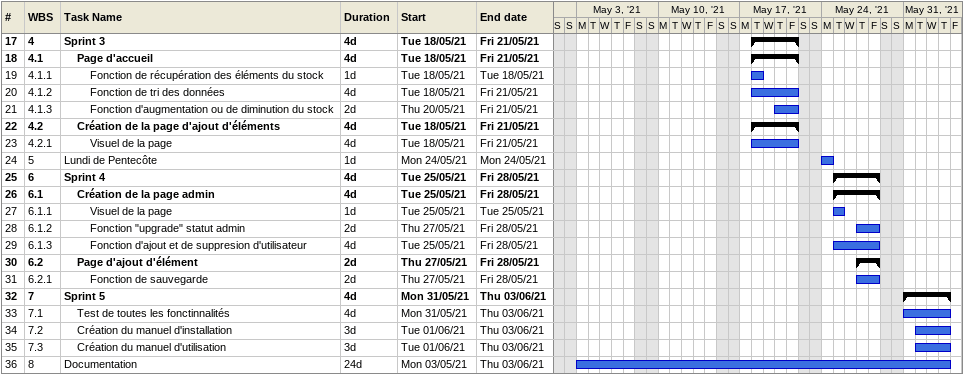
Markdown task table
| ID | WBS | Task | Duration | Start | Finish |
|---|---|---|---|---|---|
| 17 | 4 | **Sprint 3** | 4d | 2021-05-18 | 2021-05-21 |
| 18 | 4.1 | **Page d'accueil** | 4d | 2021-05-18 | 2021-05-21 |
| 19 | 4.1.1 | Fonction de récupération des éléments du stock | 1d | 2021-05-18 | 2021-05-18 |
| 20 | 4.1.2 | Fonction de tri des données | 4d | 2021-05-18 | 2021-05-21 |
| 21 | 4.1.3 | Fonction d'augmentation ou de diminution du stock | 2d | 2021-05-20 | 2021-05-21 |
| 22 | 4.2 | **Création de la page d'ajout d'éléments** | 4d | 2021-05-18 | 2021-05-21 |
| 23 | 4.2.1 | Visuel de la page | 4d | 2021-05-18 | 2021-05-21 |
| 24 | 5 | Lundi de Pentecôte | 1d | 2021-05-24 | 2021-05-24 |
| 25 | 6 | **Sprint 4** | 4d | 2021-05-25 | 2021-05-28 |
| 26 | 6.1 | **Création de la page admin** | 4d | 2021-05-25 | 2021-05-28 |
| 27 | 6.1.1 | Visuel de la page | 1d | 2021-05-25 | 2021-05-25 |
| 28 | 6.1.2 | Fonction "upgrade" statut admin | 2d | 2021-05-27 | 2021-05-28 |
| 29 | 6.1.3 | Fonction d'ajout et de suppresion d'utilisateur | 4d | 2021-05-25 | 2021-05-28 |
| 30 | 6.2 | **Page d'ajout d'élément** | 2d | 2021-05-27 | 2021-05-28 |
| 31 | 6.2.1 | Fonction de sauvegarde | 2d | 2021-05-27 | 2021-05-28 |
| 32 | 7 | **Sprint 5** | 4d | 2021-05-31 | 2021-06-03 |
| 33 | 7.1 | Test de toutes les fonctinnalités | 4d | 2021-05-31 | 2021-06-03 |
| 34 | 7.2 | Création du manuel d'installation | 3d | 2021-06-01 | 2021-06-03 |
| 35 | 7.3 | Création du manuel d'utilisation | 3d | 2021-06-01 | 2021-06-03 |
| 36 | 8 | Documentation | 24d | 2021-05-03 | 2021-06-03 |
